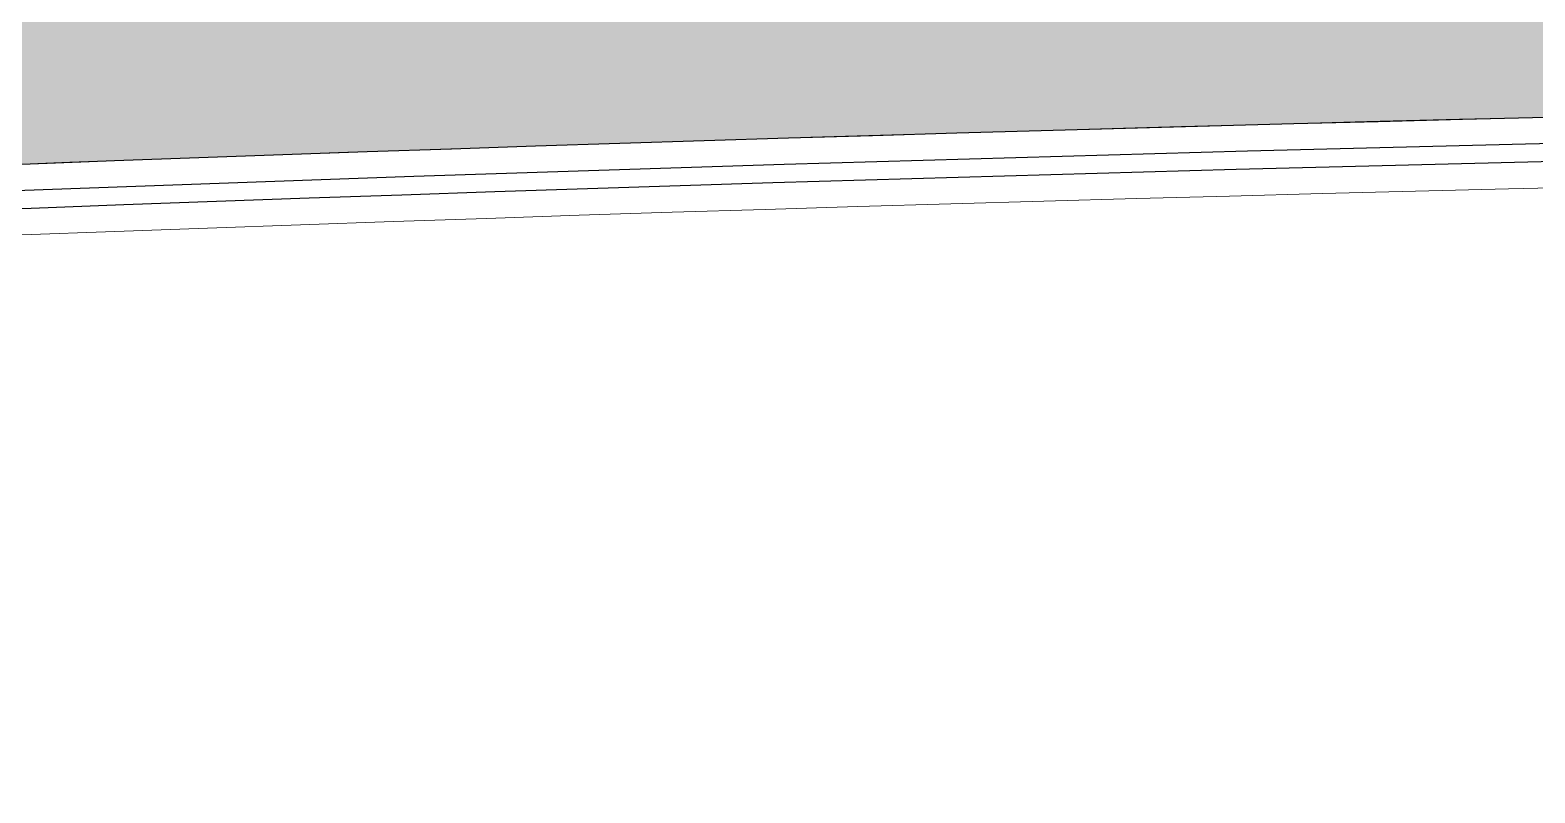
# Model space of a CAD drawing. Header units: millimetres. Extents: x 263321 to 4958806, y 33647 to 987811.
# Drawn here: x 2362348 to 2366604, y 454383 to 456540 of the extents above; entities that cross this region are included whole.
import ezdxf

# ---------------------------------------------------------------- set-up
doc = ezdxf.new("R2010")
doc.units = ezdxf.units.MM
for name, color, linetype in [('A-PLAN -GLASS FRAME', 4, 'Continuous'), ('CH - MAN', 8, 'Continuous'), ('FLOORING TOA', 7, 'Continuous')]:
    doc.layers.add(name, color=color, linetype=linetype)
doc.layers.add('A-PLAN-THIN', color=251, linetype='Continuous', lineweight=15)

msp = doc.modelspace()

# ---------------------------------------------------------------- hatches: boundary and pattern name
at = {"layer": 'FLOORING TOA', "true_color": 0xc7c8ca}
h = msp.add_hatch(dxfattribs=at)
h.set_pattern_fill('EARTH', color=9, scale=120)
h.set_pattern_definition([(0, (0, 0), (762, 762), [762, -762]), (0, (0, 285.75), (762, 762), [762, -762]), (0, (0, 571.5), (762, 762), [762, -762]), (90, (95.25, 666.75), (-762, 762), [762, -762]), (90, (381, 666.75), (-762, 762), [762, -762]), (90, (666.75, 666.75), (-762, 762), [762, -762])])
edge = h.paths.add_edge_path()
edge.add_line((2399150.321192376, 470683.0578325351), (2406751.630517746, 470683.0578325351))
edge.add_line((2406751.630517746, 470683.0578325351), (2406751.630517745, 489283.0592575023))
edge.add_line((2406751.630517745, 489283.0592575023), (2406777, 491421.921634517))
edge.add_line((2406777, 491421.9216345176), (2410711.630547313, 491383.0592602555))
edge.add_line((2410711.630547313, 491383.0592602555), (2410711.630547313, 490662.7870279506))
edge.add_line((2410711.630547313, 490662.7870279506), (2412251.630547313, 490662.7870279506))
edge.add_line((2412251.630547313, 490662.7870279506), (2412251.630547313, 491383.0592602555))
edge.add_line((2412251.630547313, 491383.0592602555), (2413501.630547313, 491383.0592602555))
edge.add_line((2413501.630547313, 491383.0592602555), (2413501.630547313, 490641.9158845746))
edge.add_line((2413501.630547313, 490641.9158845746), (2414541.630547313, 490641.9158845746))
edge.add_line((2414541.630547313, 490641.9158845746), (2414541.630547313, 491383.0592602556))
edge.add_line((2414541.630547313, 491383.0592602556), (2419059.805960172, 491383.0592602556))
edge.add_line((2419059.805960172, 491383.0592602556), (2419290.868014496, 492883.0592602547))
edge.add_line((2419290.868014496, 492883.0592602547), (2413191.630517568, 492883.0592602555))
edge.add_line((2413191.630517568, 492883.0592602555), (2413191.630517565, 495458.1819351792))
edge.add_line((2413191.630517565, 495458.1819351792), (2416206.16058251, 495458.1819351792))
edge.add_line((2416206.16058251, 495458.1819351792), (2416206.160582514, 496558.1819351799))
edge.add_line((2416206.160582514, 496558.1819351799), (2413191.630517564, 496558.1819351903))
edge.add_line((2413191.630517564, 496558.1819351903), (2413191.630517564, 498963.0592602555))
edge.add_line((2413191.630517564, 498963.0592602555), (2411651.63051757, 498963.0592602555))
edge.add_line((2411651.63051757, 498963.0592602555), (2411651.63051757, 492883.0592602555))
edge.add_line((2411651.63051757, 492883.0592602555), (2404451.63051757, 492883.0592602555))
edge.add_line((2404451.63051757, 492883.0592602555), (2404452.56956876, 502283.0591664449))
edge.add_line((2404452.56956876, 502283.0591664449), (2402951.63632286, 502283.0591664449))
edge.add_line((2402951.63632286, 502283.0591664449), (2402951.394045354, 497183.4744241329))
edge.add_line((2402951.394045354, 497183.4744241329), (2402951.63051757, 497133.0592602548))
edge.add_line((2402951.63051757, 497133.0592602548), (2399951.63051757, 497133.0592602797))
edge.add_line((2399951.63051757, 497133.0592602797), (2399951.63051757, 505326.9273614254))
edge.add_arc((2397396.443812174, -38564.46291395649), 543897.3923404922, 89.73082799314989, 95.30777754552614)
edge.add_line((2347082.807596174, 503000.7791442012), (2347082.943286144, 472483.059265329))
edge.add_line((2347082.943286144, 472483.059265329), (2343851.630517274, 472483.0592653615))
edge.add_line((2343851.630517274, 472483.0592653615), (2343851.630517275, 458383.1853909058))
edge.add_line((2343851.630517275, 458383.1853909058), (2354252.395826197, 458383.1853915628))
edge.add_line((2354252.395826197, 458383.1853915628), (2354252.668447803, 455753.3516733707))
edge.add_arc((2374151.317465172, 141679.2904732292), 314703.7847746141, 88.06971464749199, 93.62521750644811, ccw=False)
edge.add_line((2384751.630517745, 456204.4969585824), (2384751.630517745, 459200.2561727802))
edge.add_line((2384751.630517745, 459200.2561727802), (2394751.79953116, 459200.2561727802))
edge.add_line((2394751.79953116, 459200.2561727802), (2394749.644104387, 457484.3178648282))
edge.add_line((2394749.644104387, 457484.3178648282), (2395751.630517745, 457483.0593391459))
edge.add_line((2395751.630517745, 457483.0593391459), (2395751.630517745, 458383.0592602554))
edge.add_line((2395751.630517745, 458383.0592602554), (2396651.630517745, 458383.0592602554))
edge.add_line((2396651.630517745, 458383.0592602554), (2396651.630517745, 459197.3988922023))
edge.add_line((2396651.630517745, 459197.3988922023), (2399811.187445385, 459197.9811283225))
edge.add_line((2399811.187445385, 459197.9811283225), (2399811.187445385, 460833.0592602552))
edge.add_line((2399811.187445385, 460833.0592602552), (2398551.630507604, 460833.0592602552))
edge.add_line((2398551.630507604, 460833.0592602552), (2398551.630507604, 466883.0592602565))
edge.add_line((2398551.630507604, 466883.0592602565), (2403551.677576368, 466883.0592264335))
edge.add_line((2403551.677576368, 466883.0592264335), (2403551.677576368, 465533.0592264096))
edge.add_line((2403551.677576368, 465533.0592264096), (2407851.677576368, 465533.0592602316))
edge.add_line((2407851.677576368, 465533.0592602316), (2407851.677576368, 460783.0592602554))
edge.add_line((2407851.677576368, 460783.0592602554), (2409491.630517745, 460783.0592602554))
edge.add_line((2409491.630517745, 460783.0592602554), (2409496.282344138, 466883.0557127972))
edge.add_line((2409496.282344138, 466883.0557127972), (2415285.79240622, 466883.0592602565))
edge.add_line((2415285.79240622, 466883.0592602565), (2415516.854455017, 468383.0592511878))
edge.add_line((2415516.854455017, 468383.0592511878), (2399151.605900234, 468383.0592602859))
edge.add_arc((2399151.630507605, 468983.0592597816), 600.000000000291, 180.0002212725493, 269.9976501691981, ccw=False)
edge.add_line((2398551.630507609, 468983.0569426209), (2398551.630507606, 470083.0606654963))
edge.add_arc((2399151.6305076, 470083.0592611271), 599.9999999960556, 90.12503049327307, 179.9998658926152, ccw=False)
edge = h.paths.add_edge_path(flags=16)
edge.add_line((2350804.271677346, 495933.0592607095), (2349254.312755208, 495933.0592607095))
edge.add_arc((2349254.314675455, 495533.0546248224), 400.0046358917132, 90.00027505199854, 179.7888739581309)
edge.add_line((2348854.312755208, 495534.5285763963), (2348854.312755208, 492844.3594191521))
edge.add_line((2348854.312755208, 492844.3594191521), (2350804.271677346, 492844.3594191521))
edge.add_line((2350804.271677346, 492844.3594191521), (2350804.271677346, 495933.0592607095))
h.paths.add_polyline_path([(2380451.630496949, 495933.0592602546), (2394411.630517571, 495933.0592602546), (2394411.630517571, 489283.0629095543), (2388129.725874395, 489289.9203665049), (2388129.725874395, 487283.0592611264), (2379984.676676949, 487283.0451702359), (2379984.684635593, 489283.0624381801), (2380551.628700009, 489283.0592547227)], flags=16)
edge = h.paths.add_edge_path(flags=16)
edge.add_line((2404951.630521772, 487283.0592611264), (2348951.630517745, 487283.0592611264))
edge.add_arc((2348951.630517746, 486983.0592611261), 300.0000000003492, 90.00000000008895, 179.9970138753889)
edge.add_line((2348651.630518153, 486983.074896438), (2348650.87481061, 472483.0592306879))
edge.add_line((2348650.87481061, 472483.0592306879), (2404951.630521772, 472483.0592306879))
edge.add_line((2404951.630521772, 472483.0592306879), (2404951.630521772, 487283.0592611264))
h.paths.add_polyline_path([(2396751.630507604, 460833.0592602562), (2396751.630507604, 464283.0592602547)], flags=16)

# ---------------------------------------------------------------- linework, layer by layer
at = {"layer": 'A-PLAN -GLASS FRAME', "ltscale": 500, "elevation": 6.128158999999998e-10}
msp.add_lwpolyline([(2340626.630516178, 472483.059264051), (2340626.630517739, 454466.5387624387, -0.05343881867882001), (2407676.630517745, 454466.5387624394), (2407676.630517745, 454516.8291310406, 0.05338908892331848), (2340676.630517691, 454522.2503468991), (2340676.630526138, 472483.0592640262)], format="xyb", dxfattribs=at)
at = {"layer": 'A-PLAN-THIN', "elevation": 6.128158999999998e-10}
msp.add_lwpolyline([(2407751.630517745, 454383.0592602555), (2407751.630517745, 454584.2139152165, 0.05337629513719688), (2340751.630517731, 454605.6924646235), (2340751.630526364, 472483.0592653616), (2340551.630516362, 472483.0592654607), (2340551.630517745, 454383.0592602555, -0.05357190173783283), (2407751.630517745, 454383.0592602555)], format="xyb", dxfattribs=at)
at = {"layer": 'CH - MAN'}
msp.add_lwpolyline([(2354252.668447803, 455753.3516733707, -0.02424520313324064), (2384751.630517745, 456204.4969585825)], format="xyb", dxfattribs=at)
at = {"layer": 'FLOORING TOA'}
msp.add_lwpolyline([(2354252.668447803, 455753.3516733707, -0.02424520313324064), (2384751.630517745, 456204.4969585825)], format="xyb", dxfattribs=at)

doc.saveas('drawing.dxf')
